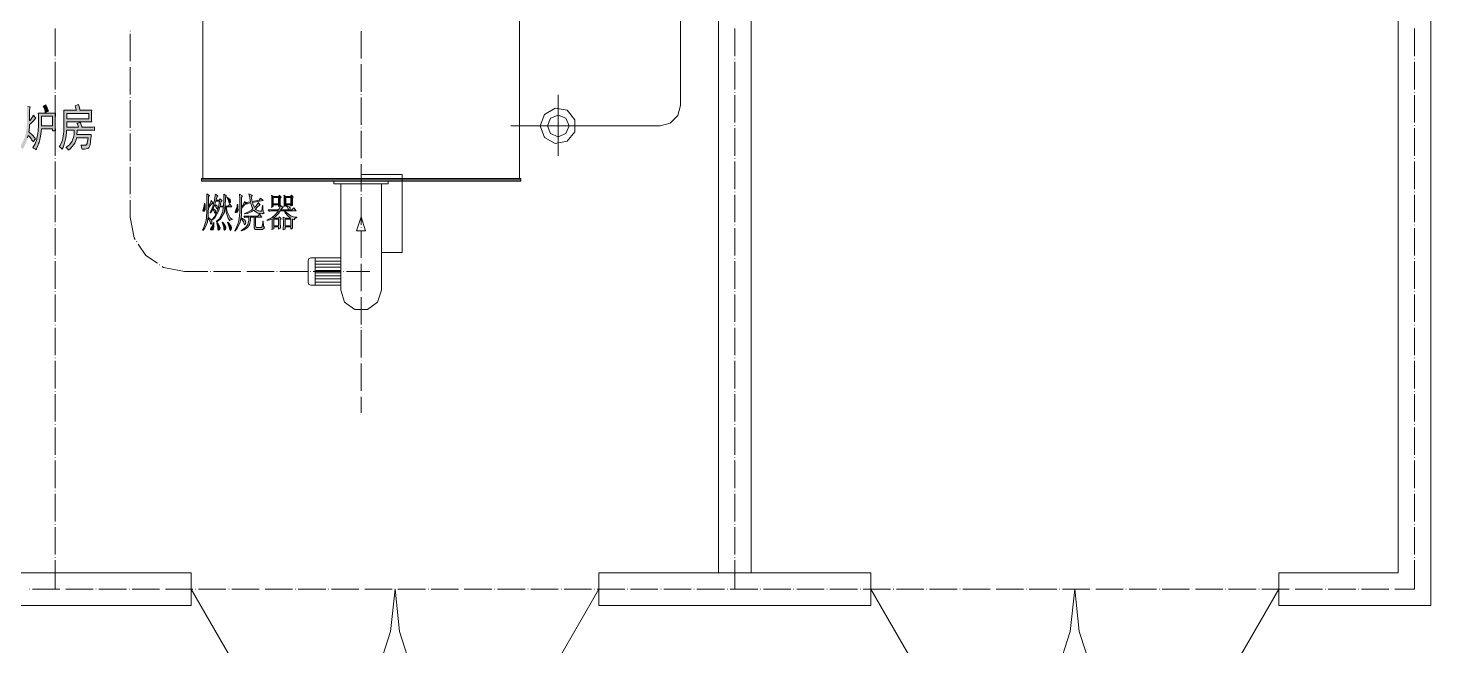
# Model space of a CAD drawing. Header units: millimetres. Extents: x 210 to 63265, y -7201 to 22496.
# Drawn here: x 33826 to 44145, y 3348 to 7892 of the extents above; entities that cross this region are included whole.
import ezdxf

# ---------------------------------------------------------------- set-up
doc = ezdxf.new("R2010")
doc.units = ezdxf.units.MM

msp = doc.modelspace()

# ---------------------------------------------------------------- hatches: boundary and pattern name
h = msp.add_hatch(color=0)
h.dxf.hatch_style = 2
h.paths.add_polyline_path([(33957, 7327), (33961, 7318), (33971, 7294), (33976, 7281), (33971, 7278), (33959, 7273), (33953, 7270), (33951, 7280), (33944, 7304), (33938, 7318), (33943, 7320), (33952, 7325)])
h = msp.add_hatch(color=0)
h.paths.add_polyline_path([(34186, 7191), (34193, 7193), (34205, 7198), (34209, 7201), (34214, 7187), (34221, 7168), (34222, 7163), (34272, 7163), (34282, 7163), (34303, 7164), (34314, 7165), (34314, 7139), (34303, 7140), (34282, 7141), (34272, 7141), (34188, 7141), (34187, 7131), (34186, 7115), (34186, 7108), (34291, 7108), (34290, 7098), (34288, 7076), (34286, 7064), (34285, 7053), (34282, 7034), (34281, 7028), (34279, 7021), (34274, 7012), (34270, 7009), (34266, 7007), (34242, 7002), (34223, 7000), (34221, 7009), (34217, 7025), (34214, 7031), (34231, 7030), (34251, 7031), (34254, 7033), (34257, 7035), (34261, 7043), (34262, 7048), (34263, 7055), (34266, 7073), (34267, 7085), (34182, 7085), (34179, 7071), (34169, 7046), (34161, 7034), (34152, 7022), (34133, 7002), (34122, 6993), (34119, 7000), (34110, 7011), (34104, 7016), (34111, 7019), (34124, 7028), (34130, 7034), (34135, 7040), (34145, 7053), (34150, 7061), (34154, 7070), (34161, 7088), (34162, 7098), (34164, 7108), (34166, 7129), (34166, 7141), (34110, 7141), (34110, 7122), (34105, 7085), (34100, 7066), (34095, 7046), (34084, 7014), (34077, 7000), (34072, 7007), (34062, 7016), (34055, 7019), (34060, 7025), (34069, 7043), (34074, 7056), (34079, 7068), (34085, 7097), (34087, 7113), (34089, 7129), (34090, 7170), (34090, 7194), (34090, 7219), (34090, 7266), (34089, 7287), (34182, 7287), (34181, 7294), (34176, 7311), (34172, 7321), (34178, 7322), (34190, 7327), (34196, 7330), (34201, 7314), (34206, 7292), (34207, 7287), (34294, 7287), (34293, 7275), (34292, 7253), (34292, 7242), (34292, 7231), (34293, 7211), (34294, 7202), (34112, 7202), (34112, 7163), (34197, 7163), (34195, 7172), (34190, 7186)])
h.paths.add_polyline_path([(34272, 7224), (34272, 7264), (34112, 7264), (34112, 7224)])
h = msp.add_hatch(color=0)
h.dxf.hatch_style = 2
h.paths.add_polyline_path([(33842, 7312), (33840, 7304), (33837, 7280), (33837, 7266), (33837, 7251), (33837, 7223), (33836, 7210), (33844, 7217), (33859, 7238), (33866, 7252), (33870, 7245), (33879, 7233), (33884, 7228), (33877, 7221), (33866, 7210), (33862, 7205), (33857, 7200), (33845, 7188), (33836, 7182), (33836, 7168), (33833, 7141), (33832, 7128), (33839, 7122), (33851, 7112), (33856, 7106), (33861, 7101), (33874, 7087), (33881, 7078), (33877, 7073), (33868, 7061), (33863, 7054), (33860, 7059), (33852, 7071), (33848, 7078), (33843, 7084), (33833, 7096), (33827, 7101), (33823, 7085), (33814, 7056), (33809, 7044), (33803, 7032), (33793, 7010), (33788, 7000), (33784, 7006), (33772, 7016), (33764, 7020), (33775, 7033), (33790, 7059), (33795, 7072), (33801, 7085), (33809, 7117), (33812, 7135), (33815, 7153), (33818, 7194), (33818, 7216), (33818, 7238), (33818, 7290), (33817, 7319), (33824, 7316), (33836, 7313)])
h = msp.add_hatch(color=0)
h.paths.add_polyline_path([(34027, 7267), (34027, 7254), (34026, 7227), (34026, 7214), (34026, 7173), (34026, 7163), (34027, 7144), (34027, 7135), (34005, 7135), (34005, 7151), (33924, 7151), (33922, 7129), (33918, 7096), (33915, 7084), (33912, 7071), (33907, 7051), (33904, 7042), (33901, 7033), (33891, 7011), (33885, 6997), (33880, 7001), (33867, 7009), (33860, 7013), (33867, 7021), (33879, 7041), (33884, 7054), (33888, 7066), (33894, 7091), (33896, 7103), (33898, 7115), (33901, 7138), (33901, 7150), (33902, 7161), (33903, 7188), (33903, 7204), (33903, 7219), (33902, 7251), (33901, 7267)])
h.paths.add_polyline_path([(34005, 7173), (34005, 7243), (33924, 7243), (33924, 7173)])
h = msp.add_hatch(color=0)
h.dxf.hatch_style = 2
h.paths.add_polyline_path([(35140, 6673), (35161, 6661), (35153, 6652), (35153, 6577), (35160, 6591), (35170, 6615), (35172, 6624), (35185, 6606), (35182, 6605), (35166, 6586), (35153, 6568), (35152, 6541), (35151, 6507), (35150, 6500), (35159, 6494), (35171, 6485), (35173, 6481), (35175, 6478), (35178, 6470), (35178, 6466), (35178, 6464), (35177, 6458), (35176, 6455), (35175, 6453), (35173, 6450), (35172, 6450), (35169, 6454), (35167, 6459), (35165, 6466), (35156, 6483), (35149, 6494), (35145, 6465), (35127, 6420), (35112, 6404), (35110, 6407), (35120, 6424), (35132, 6461), (35135, 6480), (35138, 6499), (35140, 6544), (35140, 6569), (35140, 6595), (35140, 6646)])
h = msp.add_hatch(color=0)
h.dxf.hatch_style = 2
h.paths.add_polyline_path([(35207, 6618), (35206, 6615), (35202, 6604), (35200, 6595), (35204, 6593), (35210, 6589), (35213, 6587), (35216, 6585), (35218, 6580), (35218, 6577), (35218, 6576), (35218, 6571), (35217, 6569), (35216, 6566), (35214, 6564), (35213, 6564), (35211, 6566), (35210, 6569), (35208, 6575), (35202, 6585), (35198, 6590), (35196, 6584), (35191, 6571), (35188, 6564), (35193, 6561), (35200, 6555), (35202, 6553), (35203, 6551), (35205, 6547), (35205, 6545), (35205, 6543), (35204, 6538), (35203, 6535), (35202, 6532), (35200, 6530), (35200, 6530), (35199, 6530), (35197, 6533), (35196, 6537), (35195, 6542), (35190, 6553), (35186, 6559), (35181, 6551), (35172, 6538), (35167, 6533), (35166, 6536), (35171, 6546), (35180, 6567), (35184, 6579), (35188, 6591), (35194, 6616), (35197, 6629), (35199, 6641), (35203, 6663), (35204, 6671), (35223, 6659), (35216, 6652), (35214, 6645), (35210, 6632), (35208, 6625), (35232, 6625), (35239, 6637), (35254, 6622), (35246, 6616), (35245, 6608), (35241, 6592), (35239, 6583), (35263, 6583), (35264, 6593), (35265, 6617), (35266, 6631), (35266, 6645), (35266, 6664), (35266, 6669), (35286, 6658), (35279, 6649), (35278, 6629), (35276, 6596), (35275, 6583), (35299, 6583), (35310, 6597), (35325, 6576), (35283, 6576), (35290, 6540), (35312, 6496), (35328, 6487), (35328, 6483), (35322, 6483), (35313, 6479), (35311, 6474), (35298, 6493), (35282, 6544), (35279, 6576), (35274, 6576), (35270, 6539), (35239, 6484), (35213, 6467), (35211, 6471), (35233, 6490), (35259, 6543), (35262, 6576), (35237, 6576), (35228, 6545), (35199, 6496), (35179, 6478), (35177, 6481), (35199, 6506), (35227, 6575), (35234, 6618)])
h = msp.add_hatch(color=0)
h.dxf.hatch_style = 2
h.paths.add_polyline_path([(35289, 6649), (35298, 6642), (35310, 6633), (35312, 6630), (35313, 6628), (35315, 6623), (35315, 6620), (35315, 6617), (35314, 6612), (35312, 6609), (35310, 6606), (35308, 6603), (35308, 6603), (35306, 6603), (35304, 6608), (35302, 6614), (35300, 6621), (35293, 6637), (35287, 6646)])
h = msp.add_hatch(color=0)
h.dxf.hatch_style = 2
h.paths.add_polyline_path([(35382, 6670), (35403, 6658), (35396, 6649), (35396, 6574), (35405, 6588), (35415, 6609), (35417, 6617), (35430, 6601), (35426, 6598), (35409, 6581), (35396, 6566), (35396, 6553), (35395, 6518), (35393, 6497), (35403, 6492), (35417, 6482), (35420, 6478), (35423, 6474), (35427, 6466), (35427, 6462), (35427, 6461), (35426, 6457), (35425, 6454), (35425, 6451), (35422, 6447), (35421, 6446), (35419, 6445), (35415, 6451), (35413, 6459), (35410, 6466), (35400, 6482), (35392, 6492), (35387, 6464), (35364, 6418), (35348, 6398), (35346, 6402), (35357, 6421), (35372, 6458), (35376, 6476), (35379, 6493), (35383, 6534), (35383, 6558), (35383, 6581), (35383, 6637)])
h = msp.add_hatch(color=0)
h.dxf.hatch_style = 2
h.paths.add_polyline_path([(35555, 6623), (35476, 6609), (35479, 6600), (35486, 6581), (35491, 6572), (35502, 6583), (35516, 6602), (35518, 6609), (35534, 6591), (35529, 6590), (35511, 6575), (35498, 6561), (35505, 6555), (35518, 6548), (35524, 6547), (35530, 6545), (35538, 6544), (35539, 6544), (35541, 6544), (35543, 6545), (35544, 6546), (35545, 6547), (35549, 6568), (35550, 6587), (35554, 6586), (35554, 6575), (35554, 6558), (35555, 6551), (35556, 6544), (35559, 6535), (35562, 6533), (35562, 6533), (35562, 6532), (35562, 6531), (35562, 6530), (35558, 6528), (35554, 6527), (35550, 6526), (35536, 6527), (35527, 6529), (35517, 6531), (35497, 6543), (35487, 6553), (35472, 6543), (35439, 6529), (35420, 6525), (35419, 6529), (35438, 6536), (35469, 6553), (35480, 6564), (35475, 6572), (35467, 6594), (35463, 6607), (35441, 6602), (35437, 6597), (35429, 6608), (35462, 6614), (35459, 6627), (35454, 6656), (35451, 6672), (35476, 6661), (35468, 6653), (35469, 6644), (35473, 6626), (35475, 6616), (35527, 6625), (35536, 6642)])
h = msp.add_hatch(color=0)
h.paths.add_polyline_path([(35617, 6573), (35618, 6584), (35618, 6607), (35618, 6619), (35618, 6630), (35618, 6652), (35617, 6662), (35630, 6652), (35667, 6652), (35673, 6662), (35688, 6647), (35680, 6640), (35680, 6619), (35680, 6592), (35681, 6586), (35668, 6579), (35668, 6593), (35630, 6593), (35630, 6581)])
h.paths.add_polyline_path([(35630, 6645), (35630, 6600), (35668, 6600), (35668, 6645)])
h = msp.add_hatch(color=0)
h.paths.add_polyline_path([(35708, 6579), (35709, 6589), (35709, 6610), (35709, 6621), (35709, 6632), (35709, 6652), (35708, 6662), (35721, 6652), (35757, 6652), (35763, 6662), (35777, 6648), (35770, 6640), (35770, 6621), (35770, 6594), (35771, 6587), (35758, 6581), (35758, 6593), (35721, 6593), (35721, 6584)])
h.paths.add_polyline_path([(35721, 6645), (35721, 6600), (35758, 6600), (35758, 6645)])
h = msp.add_hatch(color=0)
h.dxf.hatch_style = 2
h.paths.add_polyline_path([(35127, 6601), (35129, 6590), (35130, 6572), (35130, 6566), (35130, 6562), (35129, 6556), (35128, 6554), (35127, 6551), (35125, 6548), (35123, 6547), (35122, 6546), (35118, 6545), (35115, 6546), (35113, 6546), (35111, 6547), (35111, 6548), (35111, 6550), (35113, 6555), (35114, 6559), (35117, 6565), (35122, 6586), (35124, 6601)])
h = msp.add_hatch(color=0)
h.dxf.hatch_style = 2
h.paths.add_polyline_path([(35368, 6595), (35370, 6576), (35371, 6553), (35370, 6549), (35369, 6545), (35366, 6539), (35364, 6538), (35361, 6537), (35357, 6536), (35356, 6536), (35355, 6536), (35353, 6536), (35352, 6536), (35351, 6536), (35350, 6538), (35350, 6539), (35350, 6540), (35352, 6547), (35354, 6552), (35357, 6559), (35363, 6580), (35364, 6595)])
h = msp.add_hatch(color=0)
h.dxf.hatch_style = 2
h.paths.add_polyline_path([(35413, 6509), (35516, 6509), (35528, 6523), (35545, 6502), (35500, 6502), (35500, 6438), (35501, 6432), (35505, 6425), (35510, 6424), (35540, 6424), (35544, 6425), (35549, 6432), (35549, 6438), (35550, 6444), (35552, 6461), (35552, 6472), (35556, 6472), (35556, 6461), (35557, 6445), (35557, 6440), (35558, 6434), (35562, 6427), (35565, 6426), (35563, 6419), (35551, 6411), (35541, 6411), (35508, 6411), (35497, 6411), (35488, 6422), (35488, 6433), (35488, 6502), (35462, 6502), (35462, 6479), (35455, 6445), (35448, 6434), (35441, 6424), (35415, 6407), (35395, 6401), (35394, 6404), (35408, 6412), (35429, 6428), (35436, 6437), (35443, 6446), (35450, 6479), (35450, 6502), (35444, 6502), (35437, 6502), (35426, 6500), (35421, 6498)])
h = msp.add_hatch(color=0)
h.paths.add_polyline_path([(35771, 6486), (35771, 6461), (35771, 6428), (35772, 6419), (35758, 6412), (35758, 6431), (35716, 6431), (35716, 6414), (35703, 6408), (35703, 6420), (35704, 6444), (35704, 6456), (35704, 6468), (35703, 6491), (35703, 6502), (35716, 6494), (35755, 6494), (35757, 6496), (35741, 6507), (35717, 6533), (35709, 6547), (35681, 6547), (35669, 6529), (35643, 6503), (35629, 6494), (35668, 6494), (35674, 6504), (35688, 6490), (35681, 6483), (35681, 6459), (35682, 6427), (35682, 6419), (35669, 6414), (35669, 6431), (35633, 6431), (35633, 6416), (35620, 6410), (35621, 6420), (35621, 6441), (35621, 6452), (35621, 6463), (35621, 6482), (35621, 6489), (35612, 6485), (35594, 6479), (35586, 6476), (35585, 6480), (35598, 6486), (35621, 6499), (35630, 6507), (35640, 6515), (35658, 6535), (35667, 6547), (35622, 6547), (35616, 6547), (35605, 6546), (35600, 6544), (35591, 6554), (35669, 6554), (35674, 6562), (35681, 6579), (35684, 6588), (35702, 6573), (35697, 6570), (35688, 6561), (35684, 6554), (35743, 6554), (35740, 6562), (35731, 6576), (35724, 6582), (35726, 6586), (35735, 6583), (35746, 6577), (35748, 6575), (35751, 6573), (35753, 6569), (35753, 6567), (35753, 6564), (35751, 6558), (35748, 6554), (35767, 6554), (35780, 6570), (35799, 6547), (35715, 6547), (35723, 6538), (35741, 6522), (35752, 6516), (35762, 6509), (35788, 6502), (35803, 6502), (35803, 6497), (35796, 6496), (35787, 6488), (35786, 6481), (35772, 6487)])
h.paths.add_polyline_path([(35716, 6487), (35716, 6438), (35758, 6438), (35758, 6487)])
h.paths.add_polyline_path([(35633, 6487), (35633, 6438), (35669, 6438), (35669, 6487)])
h = msp.add_hatch(color=0)
h.dxf.hatch_style = 2
h.paths.add_polyline_path([(35189, 6461), (35193, 6460), (35193, 6447), (35192, 6427), (35190, 6421), (35189, 6415), (35185, 6408), (35183, 6408), (35181, 6407), (35178, 6407), (35177, 6407), (35174, 6407), (35171, 6407), (35170, 6408), (35169, 6409), (35167, 6411), (35167, 6411), (35167, 6414), (35171, 6419), (35174, 6423), (35178, 6429), (35186, 6448)])
h = msp.add_hatch(color=0)
h.dxf.hatch_style = 2
h.paths.add_polyline_path([(35218, 6461), (35225, 6451), (35235, 6435), (35236, 6429), (35238, 6423), (35236, 6414), (35234, 6411), (35231, 6408), (35227, 6405), (35226, 6405), (35225, 6405), (35223, 6411), (35222, 6416), (35222, 6424), (35218, 6446), (35215, 6460)])
h = msp.add_hatch(color=0)
h.dxf.hatch_style = 2
h.paths.add_polyline_path([(35253, 6461), (35256, 6464), (35263, 6456), (35273, 6443), (35275, 6439), (35278, 6434), (35280, 6427), (35280, 6424), (35280, 6421), (35278, 6414), (35276, 6411), (35274, 6408), (35271, 6405), (35271, 6405), (35269, 6405), (35266, 6412), (35266, 6418), (35265, 6428), (35258, 6449)])
h = msp.add_hatch(color=0)
h.dxf.hatch_style = 2
h.paths.add_polyline_path([(35295, 6464), (35302, 6457), (35313, 6444), (35316, 6439), (35319, 6434), (35323, 6426), (35323, 6423), (35323, 6420), (35321, 6414), (35319, 6411), (35317, 6407), (35314, 6404), (35313, 6404), (35312, 6404), (35309, 6411), (35308, 6417), (35306, 6427), (35298, 6449), (35292, 6461)])

# ---------------------------------------------------------------- linework, layer by layer
at = {"color": 0, "lineweight": 0}
for points in [[(38625, 7323), (38625, 14164)], [(39145, 3885), (39145, 13884)], [(44145, 3645), (44145, 13884)], [(38905, 3885), (38905, 13644)], [(43905, 3885), (43905, 13644)], [(35111, 6785), (35111, 12194)], [(37441, 6785), (37441, 12194)], [(34026, 7686), (34026, 7888)], [(34576, 7870), (34576, 7872)], [(34576, 7648), (34576, 7849)], [(36276, 7890), (36276, 7892)], [(36276, 7667), (36276, 7869)], [(39025, 7686), (39025, 7888)], [(44025, 7686), (44025, 7888)], [(34026, 7664), (34026, 7666)], [(34026, 7441), (34026, 7643)], [(36276, 7645), (36276, 7647)], [(39025, 7664), (39025, 7666)], [(39025, 7441), (39025, 7643)], [(44025, 7664), (44025, 7666)], [(44025, 7441), (44025, 7643)], [(34576, 7625), (34576, 7627)], [(34576, 7403), (34576, 7605)], [(36276, 7423), (36276, 7625)], [(34026, 7419), (34026, 7421)], [(34026, 7197), (34026, 7399)], [(34576, 7381), (34576, 7383)], [(34576, 7159), (34576, 7361)], [(36276, 7401), (36276, 7403)], [(36276, 7179), (36276, 7381)], [(37725, 6951), (37725, 7400)], [(39025, 7419), (39025, 7421)], [(39025, 7197), (39025, 7399)], [(44025, 7419), (44025, 7421)], [(44025, 7197), (44025, 7399)], [(33824, 7316), (33836, 7313), (33842, 7312), (33840, 7304), (33837, 7280), (33837, 7266), (33837, 7251), (33837, 7223), (33836, 7210), (33844, 7217), (33859, 7238), (33866, 7252), (33870, 7245), (33879, 7233), (33884, 7228), (33877, 7221), (33866, 7210), (33862, 7205), (33857, 7200), (33845, 7188), (33836, 7182), (33836, 7168), (33833, 7141), (33832, 7128), (33839, 7122), (33851, 7112), (33856, 7106), (33861, 7101), (33874, 7087), (33881, 7078), (33877, 7073), (33868, 7061), (33863, 7054), (33860, 7059), (33852, 7071), (33848, 7078), (33843, 7084), (33833, 7096), (33827, 7101), (33823, 7085)], [(38475, 7173), (38550, 7193), (38605, 7248), (38625, 7323)], [(34026, 7175), (34026, 7177)], [(34026, 6953), (34026, 7155)], [(34576, 7136), (34576, 7138)], [(36276, 7156), (36276, 7158)], [(36276, 6934), (36276, 7136)], [(37377, 7173), (37941, 7173)], [(37725, 7173), (38475, 7173)], [(39025, 7175), (39025, 7177)], [(39025, 6953), (39025, 7155)], [(44025, 7175), (44025, 7177)], [(44025, 6953), (44025, 7155)], [(34576, 6914), (34576, 7116)], [(34026, 6931), (34026, 6932)], [(36276, 6912), (36276, 6914)], [(39025, 6931), (39025, 6932)], [(44025, 6931), (44025, 6932)], [(34026, 6708), (34026, 6910)], [(34576, 6892), (34576, 6894)], [(34576, 6670), (34576, 6872)], [(36276, 6690), (36276, 6892)], [(36276, 6815), (36578, 6815)], [(36578, 6815), (36578, 6242)], [(39025, 6708), (39025, 6910)], [(44025, 6708), (44025, 6910)], [(37451, 6785), (35101, 6785)], [(35101, 6765), (35101, 6785)], [(35101, 6765), (35101, 6785)], [(37451, 6775), (35101, 6775)], [(37451, 6765), (35101, 6765)], [(37400, 6765), (35151, 6765)], [(36076, 6745), (36076, 6765)], [(36476, 6745), (36076, 6745)], [(36126, 5965), (36126, 6745)], [(36426, 5965), (36426, 6745)], [(36476, 6745), (36476, 6765)], [(37451, 6765), (37451, 6785)], [(37451, 6765), (37451, 6785)], [(34026, 6686), (34026, 6688)], [(34026, 6464), (34026, 6666)], [(34576, 6648), (34576, 6650)], [(34576, 6501), (34576, 6627)], [(36276, 6668), (36276, 6670)], [(36276, 6445), (36276, 6647)], [(39025, 6686), (39025, 6688)], [(39025, 6464), (39025, 6666)], [(44025, 6686), (44025, 6688)], [(44025, 6464), (44025, 6666)], [(34576, 6501), (34606, 6348), (34613, 6337)], [(36243, 6400), (36276, 6504)], [(36308, 6400), (36276, 6504)], [(34026, 6442), (34026, 6444)], [(34026, 6219), (34026, 6421)], [(36308, 6400), (36243, 6400)], [(36276, 6423), (36276, 6425)], [(36276, 6201), (36276, 6403)], [(39025, 6442), (39025, 6444)], [(39025, 6219), (39025, 6421)], [(44025, 6442), (44025, 6444)], [(44025, 6219), (44025, 6421)], [(34624, 6321), (34626, 6319)], [(34637, 6302), (34693, 6218), (34777, 6162)], [(34026, 6197), (34026, 6199)], [(35906, 6201), (35892, 6195), (35886, 6181)], [(36126, 6201), (35906, 6201)], [(35939, 6001), (35939, 6201)], [(36578, 6242), (36426, 6242)], [(39025, 6197), (39025, 6199)], [(44025, 6197), (44025, 6199)], [(34026, 5975), (34026, 6177)], [(34794, 6151), (34795, 6150)], [(34812, 6139), (34823, 6132), (34976, 6101)], [(35148, 6101), (34976, 6101)], [(35170, 6101), (35168, 6101)], [(35392, 6101), (35190, 6101)], [(35414, 6101), (35412, 6101)], [(35637, 6101), (35435, 6101)], [(35659, 6101), (35657, 6101)], [(35881, 6101), (35679, 6101)], [(35886, 6021), (35886, 6181)], [(35903, 6101), (35901, 6101)], [(36125, 6101), (35923, 6101)], [(35939, 6178), (36126, 6178)], [(35939, 6156), (36126, 6156)], [(35939, 6133), (36126, 6133)], [(35939, 6110), (36126, 6110)], [(35939, 6092), (36126, 6092)], [(36148, 6101), (36146, 6101)], [(36340, 6101), (36168, 6101)], [(36276, 6179), (36276, 6181)], [(36276, 5957), (36276, 6159)], [(39025, 5975), (39025, 6177)], [(44025, 5975), (44025, 6177)], [(35886, 6021), (35892, 6007), (35906, 6001)], [(36126, 6001), (35906, 6001)], [(35939, 6069), (36126, 6069)], [(35939, 6047), (36126, 6047)], [(35939, 6024), (36126, 6024)], [(34026, 5953), (34026, 5955)], [(34026, 5731), (34026, 5933)], [(36126, 5965), (36154, 5876), (36229, 5822), (36322, 5822), (36397, 5876), (36426, 5965)], [(36276, 5934), (36276, 5936)], [(36276, 5712), (36276, 5914)], [(39025, 5953), (39025, 5955)], [(39025, 5731), (39025, 5933)], [(44025, 5953), (44025, 5955)], [(44025, 5731), (44025, 5933)], [(34026, 5708), (34026, 5710)], [(34026, 5486), (34026, 5688)], [(36276, 5690), (36276, 5692)], [(39025, 5708), (39025, 5710)], [(39025, 5486), (39025, 5688)], [(44025, 5708), (44025, 5710)], [(44025, 5486), (44025, 5688)], [(36276, 5468), (36276, 5670)], [(34026, 5464), (34026, 5466)], [(34026, 5242), (34026, 5444)], [(36276, 5446), (36276, 5448)], [(36276, 5223), (36276, 5425)], [(39025, 5464), (39025, 5466)], [(39025, 5242), (39025, 5444)], [(44025, 5464), (44025, 5466)], [(44025, 5242), (44025, 5444)], [(34026, 5220), (34026, 5222)], [(34026, 4998), (34026, 5200)], [(36276, 5201), (36276, 5203)], [(36276, 5062), (36276, 5181)], [(39025, 5220), (39025, 5222)], [(39025, 4998), (39025, 5200)], [(44025, 5220), (44025, 5222)], [(44025, 4998), (44025, 5200)], [(34026, 4975), (34026, 4977)], [(34026, 4753), (34026, 4955)], [(39025, 4975), (39025, 4977)], [(39025, 4753), (39025, 4955)], [(44025, 4975), (44025, 4977)], [(44025, 4753), (44025, 4955)], [(34026, 4731), (34026, 4733)], [(34026, 4509), (34026, 4711)], [(39025, 4731), (39025, 4733)], [(39025, 4509), (39025, 4711)], [(44025, 4731), (44025, 4733)], [(44025, 4509), (44025, 4711)], [(34026, 4486), (34026, 4488)], [(34026, 4264), (34026, 4466)], [(39025, 4486), (39025, 4488)], [(39025, 4264), (39025, 4466)], [(44025, 4486), (44025, 4488)], [(44025, 4264), (44025, 4466)], [(34026, 4242), (34026, 4244)], [(39025, 4242), (39025, 4244)], [(44025, 4242), (44025, 4244)], [(34026, 4020), (34026, 4222)], [(39025, 4020), (39025, 4222)], [(44025, 4020), (44025, 4222)], [(34026, 3998), (34026, 4000)], [(34026, 3765), (34026, 3978)], [(39025, 3998), (39025, 4000)], [(39025, 3765), (39025, 3978)], [(44025, 3998), (44025, 4000)], [(44025, 3765), (44025, 3978)], [(35026, 3885), (32172, 3885)], [(35026, 3645), (35026, 3885)], [(38025, 3645), (38025, 3885)], [(38025, 3885), (40025, 3885)], [(40025, 3645), (40025, 3885)], [(43025, 3885), (43905, 3885)], [(43025, 3645), (43025, 3885)], [(33838, 3765), (33836, 3765)], [(34060, 3765), (33858, 3765)], [(34083, 3765), (34081, 3765)], [(34305, 3765), (34103, 3765)], [(34327, 3765), (34325, 3765)], [(34549, 3765), (34347, 3765)], [(34571, 3765), (34569, 3765)], [(34794, 3765), (34592, 3765)], [(34816, 3765), (34814, 3765)], [(35038, 3765), (34836, 3765)], [(35026, 3765), (35776, 2466)], [(35060, 3765), (35058, 3765)], [(35282, 3765), (35080, 3765)], [(35305, 3765), (35303, 3765)], [(35527, 3765), (35325, 3765)], [(35549, 3765), (35547, 3765)], [(35771, 3765), (35569, 3765)], [(35776, 2466), (36029, 2650), (36239, 2883), (36396, 3155), (36493, 3453), (36526, 3765)], [(35793, 3765), (35791, 3765)], [(36016, 3765), (35814, 3765)], [(36038, 3765), (36036, 3765)], [(36260, 3765), (36058, 3765)], [(36282, 3765), (36280, 3765)], [(36504, 3765), (36302, 3765)], [(36527, 3765), (36525, 3765)], [(36526, 3765), (36558, 3453), (36655, 3155), (36812, 2883), (37022, 2650), (37276, 2466)], [(36749, 3765), (36547, 3765)], [(36771, 3765), (36769, 3765)], [(36993, 3765), (36791, 3765)], [(37015, 3765), (37013, 3765)], [(37237, 3765), (37035, 3765)], [(37260, 3765), (37258, 3765)], [(38025, 3765), (37276, 2466)], [(37482, 3765), (37280, 3765)], [(37504, 3765), (37502, 3765)], [(37726, 3765), (37524, 3765)], [(37749, 3765), (37747, 3765)], [(37971, 3765), (37769, 3765)], [(37993, 3765), (37991, 3765)], [(38215, 3765), (38013, 3765)], [(38237, 3765), (38235, 3765)], [(38459, 3765), (38258, 3765)], [(38482, 3765), (38480, 3765)], [(38704, 3765), (38502, 3765)], [(38726, 3765), (38724, 3765)], [(38948, 3765), (38746, 3765)], [(38971, 3765), (38969, 3765)], [(39193, 3765), (38991, 3765)], [(39215, 3765), (39213, 3765)], [(39437, 3765), (39235, 3765)], [(39459, 3765), (39457, 3765)], [(39682, 3765), (39480, 3765)], [(39704, 3765), (39702, 3765)], [(39926, 3765), (39724, 3765)], [(39948, 3765), (39946, 3765)], [(40170, 3765), (39968, 3765)], [(40025, 3765), (40775, 2466)], [(40193, 3765), (40190, 3765)], [(40415, 3765), (40213, 3765)], [(40437, 3765), (40435, 3765)], [(40659, 3765), (40457, 3765)], [(40681, 3765), (40679, 3765)], [(40904, 3765), (40702, 3765)], [(40775, 2466), (41029, 2650), (41239, 2883), (41395, 3155), (41492, 3453), (41525, 3765)], [(40926, 3765), (40924, 3765)], [(41148, 3765), (40946, 3765)], [(41170, 3765), (41168, 3765)], [(41392, 3765), (41190, 3765)], [(41415, 3765), (41412, 3765)], [(41637, 3765), (41435, 3765)], [(41525, 3765), (41558, 3453), (41655, 3155), (41812, 2883), (42021, 2650), (42275, 2466)], [(41659, 3765), (41657, 3765)], [(41881, 3765), (41679, 3765)], [(41903, 3765), (41901, 3765)], [(42126, 3765), (41924, 3765)], [(42148, 3765), (42146, 3765)], [(42370, 3765), (42168, 3765)], [(43025, 3765), (42275, 2466)], [(42392, 3765), (42390, 3765)], [(42614, 3765), (42412, 3765)], [(42636, 3765), (42635, 3765)], [(42859, 3765), (42657, 3765)], [(42881, 3765), (42879, 3765)], [(43103, 3765), (42901, 3765)], [(43125, 3765), (43123, 3765)], [(43348, 3765), (43146, 3765)], [(43370, 3765), (43368, 3765)], [(43592, 3765), (43390, 3765)], [(43614, 3765), (43612, 3765)], [(43836, 3765), (43634, 3765)], [(43858, 3765), (43857, 3765)], [(44025, 3765), (43879, 3765)], [(35026, 3645), (32172, 3645)], [(38025, 3645), (40025, 3645)], [(43025, 3645), (44145, 3645)]]:
    msp.add_lwpolyline(points, dxfattribs=at)
for points in [[(33957, 7327), (33961, 7318), (33971, 7294), (33976, 7281), (33971, 7278), (33959, 7273), (33953, 7270), (33951, 7280), (33944, 7304), (33938, 7318), (33943, 7320), (33952, 7325)], [(34186, 7191), (34193, 7193), (34205, 7198), (34209, 7201), (34214, 7187), (34221, 7168), (34222, 7163), (34272, 7163), (34282, 7163), (34303, 7164), (34314, 7165), (34314, 7139), (34303, 7140), (34282, 7141), (34272, 7141), (34188, 7141), (34187, 7131), (34186, 7115), (34186, 7108), (34291, 7108), (34290, 7098), (34288, 7076), (34286, 7064), (34285, 7053), (34282, 7034), (34281, 7028), (34279, 7021), (34274, 7012), (34270, 7009), (34266, 7007), (34242, 7002), (34223, 7000), (34221, 7009), (34217, 7025), (34214, 7031), (34231, 7030), (34251, 7031), (34254, 7033), (34257, 7035), (34261, 7043), (34262, 7048), (34263, 7055), (34266, 7073), (34267, 7085), (34182, 7085), (34179, 7071), (34169, 7046), (34161, 7034), (34152, 7022), (34133, 7002), (34122, 6993), (34119, 7000), (34110, 7011), (34104, 7016), (34111, 7019), (34124, 7028), (34130, 7034), (34135, 7040), (34145, 7053), (34150, 7061), (34154, 7070), (34161, 7088), (34162, 7098), (34164, 7108), (34166, 7129), (34166, 7141), (34110, 7141), (34110, 7122), (34105, 7085), (34100, 7066), (34095, 7046), (34084, 7014), (34077, 7000), (34072, 7007), (34062, 7016), (34055, 7019), (34060, 7025), (34069, 7043), (34074, 7056), (34079, 7068), (34085, 7097), (34087, 7113), (34089, 7129), (34090, 7170), (34090, 7194), (34090, 7219), (34090, 7266), (34089, 7287), (34182, 7287), (34181, 7294), (34176, 7311), (34172, 7321), (34178, 7322), (34190, 7327), (34196, 7330), (34201, 7314), (34206, 7292), (34207, 7287), (34294, 7287), (34293, 7275), (34292, 7253), (34292, 7242), (34292, 7231), (34293, 7211), (34294, 7202), (34112, 7202), (34112, 7163), (34197, 7163), (34195, 7172), (34190, 7186)], [(34027, 7267), (34027, 7254), (34026, 7227), (34026, 7214), (34026, 7173), (34026, 7163), (34027, 7144), (34027, 7135), (34005, 7135), (34005, 7151), (33924, 7151), (33922, 7129), (33918, 7096), (33915, 7084), (33912, 7071), (33907, 7051), (33904, 7042), (33901, 7033), (33891, 7011), (33885, 6997), (33880, 7001), (33867, 7009), (33860, 7013), (33867, 7021), (33879, 7041), (33884, 7054), (33888, 7066), (33894, 7091), (33896, 7103), (33898, 7115), (33901, 7138), (33901, 7150), (33902, 7161), (33903, 7188), (33903, 7204), (33903, 7219), (33902, 7251), (33901, 7267)], [(34005, 7173), (34005, 7243), (33924, 7243), (33924, 7173)], [(34272, 7224), (34272, 7264), (34112, 7264), (34112, 7224)], [(37594, 7173), (37625, 7257), (37703, 7302), (37791, 7287), (37849, 7218), (37849, 7128), (37791, 7059), (37703, 7043), (37625, 7088)], [(37646, 7173), (37669, 7229), (37725, 7252), (37782, 7229), (37805, 7173), (37782, 7116), (37725, 7093), (37669, 7116)], [(35140, 6673), (35161, 6661), (35153, 6652), (35153, 6577), (35160, 6591), (35170, 6615), (35172, 6624), (35185, 6606), (35182, 6605), (35166, 6586), (35153, 6568), (35152, 6541), (35151, 6507), (35150, 6500), (35159, 6494), (35171, 6485), (35173, 6481), (35175, 6478), (35178, 6470), (35178, 6466), (35178, 6464), (35177, 6458), (35176, 6455), (35175, 6453), (35173, 6450), (35172, 6450), (35169, 6454), (35167, 6459), (35165, 6466), (35156, 6483), (35149, 6494), (35145, 6465), (35127, 6420), (35112, 6404), (35110, 6407), (35120, 6424), (35132, 6461), (35135, 6480), (35138, 6499), (35140, 6544), (35140, 6569), (35140, 6595), (35140, 6646)], [(35207, 6618), (35206, 6615), (35202, 6604), (35200, 6595), (35204, 6593), (35210, 6589), (35213, 6587), (35216, 6585), (35218, 6580), (35218, 6577), (35218, 6576), (35218, 6571), (35217, 6569), (35216, 6566), (35214, 6564), (35213, 6564), (35211, 6566), (35210, 6569), (35208, 6575), (35202, 6585), (35198, 6590), (35196, 6584), (35191, 6571), (35188, 6564), (35193, 6561), (35200, 6555), (35202, 6553), (35203, 6551), (35205, 6547), (35205, 6545), (35205, 6543), (35204, 6538), (35203, 6535), (35202, 6532), (35200, 6530), (35200, 6530), (35199, 6530), (35197, 6533), (35196, 6537), (35195, 6542), (35190, 6553), (35186, 6559), (35181, 6551), (35172, 6538), (35167, 6533), (35166, 6536), (35171, 6546), (35180, 6567), (35184, 6579), (35188, 6591), (35194, 6616), (35197, 6629), (35199, 6641), (35203, 6663), (35204, 6671), (35223, 6659), (35216, 6652), (35214, 6645), (35210, 6632), (35208, 6625), (35232, 6625), (35239, 6637), (35254, 6622), (35246, 6616), (35245, 6608), (35241, 6592), (35239, 6583), (35263, 6583), (35264, 6593), (35265, 6617), (35266, 6631), (35266, 6645), (35266, 6664), (35266, 6669), (35286, 6658), (35279, 6649), (35278, 6629), (35276, 6596), (35275, 6583), (35299, 6583), (35310, 6597), (35325, 6576), (35283, 6576), (35290, 6540), (35312, 6496), (35328, 6487), (35328, 6483), (35322, 6483), (35313, 6479), (35311, 6474), (35298, 6493), (35282, 6544), (35279, 6576), (35274, 6576), (35270, 6539), (35239, 6484), (35213, 6467), (35211, 6471), (35233, 6490), (35259, 6543), (35262, 6576), (35237, 6576), (35228, 6545), (35199, 6496), (35179, 6478), (35177, 6481), (35199, 6506), (35227, 6575), (35234, 6618)], [(35289, 6649), (35298, 6642), (35310, 6633), (35312, 6630), (35313, 6628), (35315, 6623), (35315, 6620), (35315, 6617), (35314, 6612), (35312, 6609), (35310, 6606), (35308, 6603), (35308, 6603), (35306, 6603), (35304, 6608), (35302, 6614), (35300, 6621), (35293, 6637), (35287, 6646)], [(35382, 6670), (35403, 6658), (35396, 6649), (35396, 6574), (35405, 6588), (35415, 6609), (35417, 6617), (35430, 6601), (35426, 6598), (35409, 6581), (35396, 6566), (35396, 6553), (35395, 6518), (35393, 6497), (35403, 6492), (35417, 6482), (35420, 6478), (35423, 6474), (35427, 6466), (35427, 6462), (35427, 6461), (35426, 6457), (35425, 6454), (35425, 6451), (35422, 6447), (35421, 6446), (35419, 6445), (35415, 6451), (35413, 6459), (35410, 6466), (35400, 6482), (35392, 6492), (35387, 6464), (35364, 6418), (35348, 6398), (35346, 6402), (35357, 6421), (35372, 6458), (35376, 6476), (35379, 6493), (35383, 6534), (35383, 6558), (35383, 6581), (35383, 6637)], [(35555, 6623), (35476, 6609), (35479, 6600), (35486, 6581), (35491, 6572), (35502, 6583), (35516, 6602), (35518, 6609), (35534, 6591), (35529, 6590), (35511, 6575), (35498, 6561), (35505, 6555), (35518, 6548), (35524, 6547), (35530, 6545), (35538, 6544), (35539, 6544), (35541, 6544), (35543, 6545), (35544, 6546), (35545, 6547), (35549, 6568), (35550, 6587), (35554, 6586), (35554, 6575), (35554, 6558), (35555, 6551), (35556, 6544), (35559, 6535), (35562, 6533), (35562, 6533), (35562, 6532), (35562, 6531), (35562, 6530), (35558, 6528), (35554, 6527), (35550, 6526), (35536, 6527), (35527, 6529), (35517, 6531), (35497, 6543), (35487, 6553), (35472, 6543), (35439, 6529), (35420, 6525), (35419, 6529), (35438, 6536), (35469, 6553), (35480, 6564), (35475, 6572), (35467, 6594), (35463, 6607), (35441, 6602), (35437, 6597), (35429, 6608), (35462, 6614), (35459, 6627), (35454, 6656), (35451, 6672), (35476, 6661), (35468, 6653), (35469, 6644), (35473, 6626), (35475, 6616), (35527, 6625), (35536, 6642)], [(35617, 6573), (35618, 6584), (35618, 6607), (35618, 6619), (35618, 6630), (35618, 6652), (35617, 6662), (35630, 6652), (35667, 6652), (35673, 6662), (35688, 6647), (35680, 6640), (35680, 6619), (35680, 6592), (35681, 6586), (35668, 6579), (35668, 6593), (35630, 6593), (35630, 6581)], [(35630, 6645), (35630, 6600), (35668, 6600), (35668, 6645)], [(35708, 6579), (35709, 6589), (35709, 6610), (35709, 6621), (35709, 6632), (35709, 6652), (35708, 6662), (35721, 6652), (35757, 6652), (35763, 6662), (35777, 6648), (35770, 6640), (35770, 6621), (35770, 6594), (35771, 6587), (35758, 6581), (35758, 6593), (35721, 6593), (35721, 6584)], [(35721, 6645), (35721, 6600), (35758, 6600), (35758, 6645)], [(35127, 6601), (35129, 6590), (35130, 6572), (35130, 6566), (35130, 6562), (35129, 6556), (35128, 6554), (35127, 6551), (35125, 6548), (35123, 6547), (35122, 6546), (35118, 6545), (35115, 6546), (35113, 6546), (35111, 6547), (35111, 6548), (35111, 6550), (35113, 6555), (35114, 6559), (35117, 6565), (35122, 6586), (35124, 6601)], [(35368, 6595), (35370, 6576), (35371, 6553), (35370, 6549), (35369, 6545), (35366, 6539), (35364, 6538), (35361, 6537), (35357, 6536), (35356, 6536), (35355, 6536), (35353, 6536), (35352, 6536), (35351, 6536), (35350, 6538), (35350, 6539), (35350, 6540), (35352, 6547), (35354, 6552), (35357, 6559), (35363, 6580), (35364, 6595)], [(35413, 6509), (35516, 6509), (35528, 6523), (35545, 6502), (35500, 6502), (35500, 6438), (35501, 6432), (35505, 6425), (35510, 6424), (35540, 6424), (35544, 6425), (35549, 6432), (35549, 6438), (35550, 6444), (35552, 6461), (35552, 6472), (35556, 6472), (35556, 6461), (35557, 6445), (35557, 6440), (35558, 6434), (35562, 6427), (35565, 6426), (35563, 6419), (35551, 6411), (35541, 6411), (35508, 6411), (35497, 6411), (35488, 6422), (35488, 6433), (35488, 6502), (35462, 6502), (35462, 6479), (35455, 6445), (35448, 6434), (35441, 6424), (35415, 6407), (35395, 6401), (35394, 6404), (35408, 6412), (35429, 6428), (35436, 6437), (35443, 6446), (35450, 6479), (35450, 6502), (35444, 6502), (35437, 6502), (35426, 6500), (35421, 6498)], [(35771, 6486), (35771, 6461), (35771, 6428), (35772, 6419), (35758, 6412), (35758, 6431), (35716, 6431), (35716, 6414), (35703, 6408), (35703, 6420), (35704, 6444), (35704, 6456), (35704, 6468), (35703, 6491), (35703, 6502), (35716, 6494), (35755, 6494), (35757, 6496), (35741, 6507), (35717, 6533), (35709, 6547), (35681, 6547), (35669, 6529), (35643, 6503), (35629, 6494), (35668, 6494), (35674, 6504), (35688, 6490), (35681, 6483), (35681, 6459), (35682, 6427), (35682, 6419), (35669, 6414), (35669, 6431), (35633, 6431), (35633, 6416), (35620, 6410), (35621, 6420), (35621, 6441), (35621, 6452), (35621, 6463), (35621, 6482), (35621, 6489), (35612, 6485), (35594, 6479), (35586, 6476), (35585, 6480), (35598, 6486), (35621, 6499), (35630, 6507), (35640, 6515), (35658, 6535), (35667, 6547), (35622, 6547), (35616, 6547), (35605, 6546), (35600, 6544), (35591, 6554), (35669, 6554), (35674, 6562), (35681, 6579), (35684, 6588), (35702, 6573), (35697, 6570), (35688, 6561), (35684, 6554), (35743, 6554), (35740, 6562), (35731, 6576), (35724, 6582), (35726, 6586), (35735, 6583), (35746, 6577), (35748, 6575), (35751, 6573), (35753, 6569), (35753, 6567), (35753, 6564), (35751, 6558), (35748, 6554), (35767, 6554), (35780, 6570), (35799, 6547), (35715, 6547), (35723, 6538), (35741, 6522), (35752, 6516), (35762, 6509), (35788, 6502), (35803, 6502), (35803, 6497), (35796, 6496), (35787, 6488), (35786, 6481), (35772, 6487)], [(35189, 6461), (35193, 6460), (35193, 6447), (35192, 6427), (35190, 6421), (35189, 6415), (35185, 6408), (35183, 6408), (35181, 6407), (35178, 6407), (35177, 6407), (35174, 6407), (35171, 6407), (35170, 6408), (35169, 6409), (35167, 6411), (35167, 6411), (35167, 6414), (35171, 6419), (35174, 6423), (35178, 6429), (35186, 6448)], [(35218, 6461), (35225, 6451), (35235, 6435), (35236, 6429), (35238, 6423), (35236, 6414), (35234, 6411), (35231, 6408), (35227, 6405), (35226, 6405), (35225, 6405), (35223, 6411), (35222, 6416), (35222, 6424), (35218, 6446), (35215, 6460)], [(35253, 6461), (35256, 6464), (35263, 6456), (35273, 6443), (35275, 6439), (35278, 6434), (35280, 6427), (35280, 6424), (35280, 6421), (35278, 6414), (35276, 6411), (35274, 6408), (35271, 6405), (35271, 6405), (35269, 6405), (35266, 6412), (35266, 6418), (35265, 6428), (35258, 6449)], [(35295, 6464), (35302, 6457), (35313, 6444), (35316, 6439), (35319, 6434), (35323, 6426), (35323, 6423), (35323, 6420), (35321, 6414), (35319, 6411), (35317, 6407), (35314, 6404), (35313, 6404), (35312, 6404), (35309, 6411), (35308, 6417), (35306, 6427), (35298, 6449), (35292, 6461)], [(35633, 6487), (35633, 6438), (35669, 6438), (35669, 6487)], [(35716, 6487), (35716, 6438), (35758, 6438), (35758, 6487)]]:
    msp.add_lwpolyline(points, close=True, dxfattribs=at)

doc.saveas('drawing.dxf')
